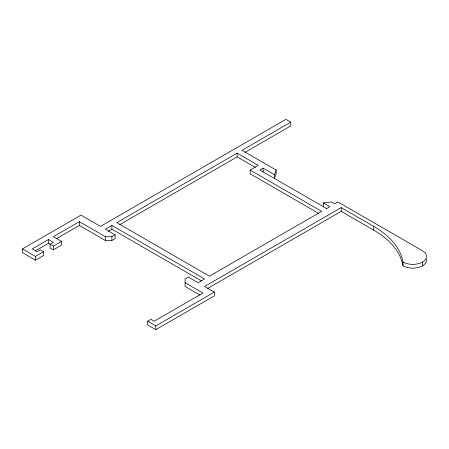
<?xml version="1.0" encoding="UTF-8"?>
<svg xmlns="http://www.w3.org/2000/svg" width="449" height="449" viewBox="0 0 449 449"><rect width="100%" height="100%" fill="white"/><g stroke="black" fill="none" stroke-linecap="round" stroke-linejoin="round"><path stroke-width="0.67" d="M276.146 170.042L276.146 173.797L274.519 178.494L274.519 174.74L276.146 170.042L241.994 150.325L290.784 122.162L290.784 125.916L245.008 152.346M185.078 282.713L202.965 293.04L154.175 321.209L150.926 319.329L147.67 321.209L147.67 324.964L155.803 329.656L214.347 295.857L214.347 292.103L204.592 286.468L341.195 207.601L373.72 226.38A101.654 58.69 0 0 1 402.994 262.059A13.801 7.964 0 0 0 422.509 262.059L424.703 260.409L426.079 258.484L426.55 256.424A13.801 7.964 0 0 0 422.509 250.789L337.945 201.966L334.69 203.846L331.441 201.966L323.308 202.903L323.308 206.663M207.629 288.471L341.195 211.356L373.72 230.135A101.654 58.69 0 0 1 402.994 265.814A13.801 7.964 0 0 0 422.509 265.814L424.703 264.164L426.079 262.238L426.55 260.179A13.801 7.964 0 0 0 426.432 259.14M56.372 238.716L79.366 225.437L105.392 240.462L111.896 240.462L115.146 238.582L115.146 234.827L111.896 236.707L105.392 236.707L79.366 221.683L53.347 236.707L61.479 241.399L61.479 245.154L53.347 249.852L50.097 247.971L50.097 244.217L53.347 242.337L48.47 239.525L32.21 248.914L37.087 251.726L40.337 249.852L43.592 251.726L43.592 255.487L35.46 260.179L22.45 252.669L22.45 248.914L80.994 215.11L100.509 226.38L285.901 119.344L290.784 122.162M35.218 250.929L48.47 243.279L53.347 246.097L61.479 241.399M22.45 248.914L35.46 256.424L43.592 251.726M199.985 295.077L185.078 286.468L185.078 278.958L188.327 277.078L198.088 282.713L204.592 278.958L111.896 225.437L105.392 229.192L115.146 234.827M250.127 170.042L258.259 165.35L237.117 153.143L116.774 222.62L209.47 276.141L321.68 211.356L250.127 170.042L250.127 173.797L318.65 213.359M108.344 231.241L111.896 229.192L201.562 280.962M119.799 224.635L237.117 156.897L255.234 167.359M274.519 174.74L263.136 168.167L259.881 170.042L326.855 208.712M326.558 208.538L329.813 206.663L323.308 202.903M147.67 321.209L155.803 325.901L214.347 292.103M422.509 262.059L422.509 265.814M402.994 262.059L402.994 265.814M373.72 226.38L373.72 230.135M341.195 207.601L341.195 211.356M263.136 168.167L263.136 171.922M237.117 153.143L237.117 156.897M155.803 325.901L155.803 329.656M111.896 225.437L111.896 229.192M111.896 236.707L111.896 240.462M105.392 236.707L105.392 240.462M79.366 221.683L79.366 225.437M53.347 246.097L53.347 249.852M48.47 239.525L48.47 243.279M35.46 256.424L35.46 260.179"/></g></svg>
